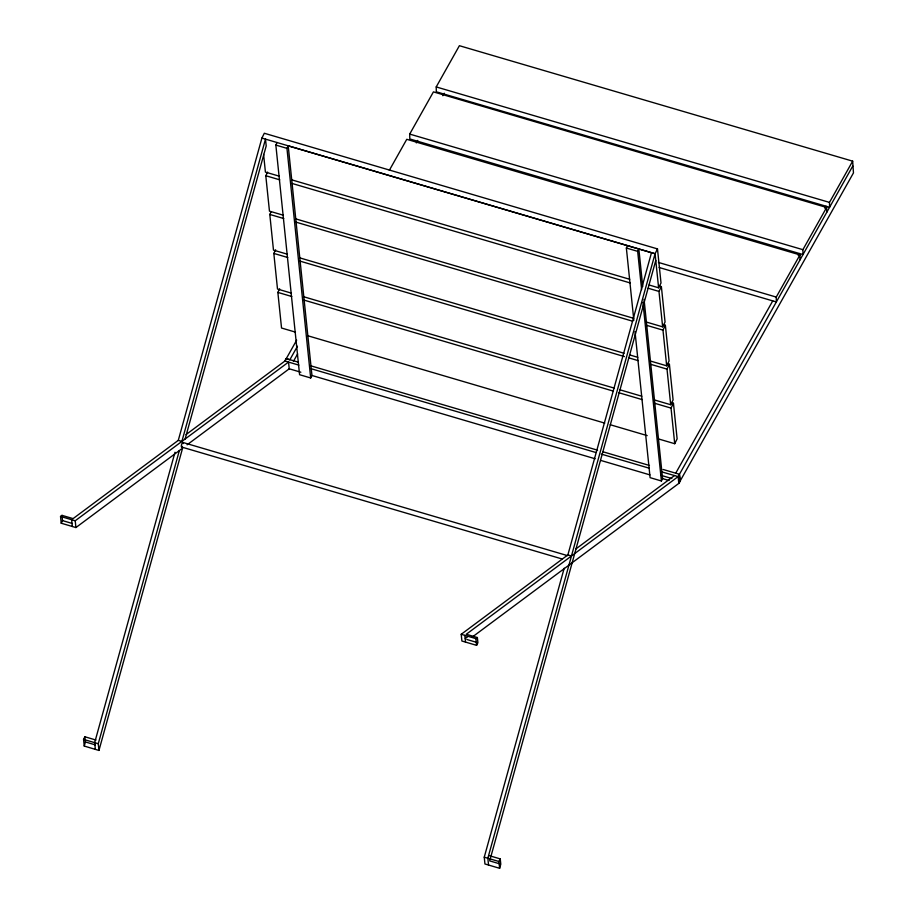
<?xml version="1.0" encoding="UTF-8"?>
<svg xmlns="http://www.w3.org/2000/svg" width="914" height="914" viewBox="0 0 914 914"><rect width="100%" height="100%" fill="white"/><g stroke="black" fill="none" stroke-linecap="round" stroke-linejoin="round"><path stroke-width="1.37" d="M649.134 285.008L658.606 287.796L661.005 282.974L657.486 248.905L264.306 133.25L261.907 138.071L178.287 440.365L73.086 518.615L61.992 515.359L60.53 516.444L61.227 523.219L75.919 527.549L182.583 448.168L98.952 750.44L84.259 746.075L85.413 741.962L84.876 736.775L95.97 740.043M174.997 452.27L94.668 742.659L95.364 749.377M98.952 750.44L98.266 743.722L179.35 450.579M185.108 439.017L266.203 145.909L265.494 139.122L181.886 441.428L178.287 440.365M489.15 855.63L500.244 858.897L500.792 864.153L499.638 868.3L484.946 863.981L484.249 857.195L564.189 568.211M680.039 480.913L679.353 474.263L678.119 476.617L466.266 634.27L477.371 637.538L477.908 642.725L476.594 645.341L461.901 641.022L461.204 634.305L567.868 554.935L651.488 252.71M657.486 248.905L655.087 253.726L487.836 858.257L488.544 865.032M655.784 260.444L489.687 860.885L499.558 863.787M61.227 523.219L62.529 520.603L61.992 515.359M655.087 253.726L288.207 145.817L311.948 375.448L310.68 377.973L299.586 374.706L275.845 145.075L277.113 142.55L655.087 253.761L658.606 287.796M283.397 215.247L269.459 211.145L265.791 175.717L267.596 172.106M310.68 377.973L286.95 148.342L288.207 145.817M287.43 254.229L273.48 250.128L269.79 214.436L271.001 212.037M291.452 293.143L277.502 289.041L273.823 253.418L275.628 249.808M295.473 332.125L281.535 328.023L277.856 292.4L279.65 288.79M84.259 746.075L83.562 739.392L84.876 736.775M298.455 362.184L286.162 358.574L284.94 361.019L186.056 434.584M633.836 320.311L626.364 248.025L627.541 245.66M641.628 289.624L637.675 251.35L638.852 248.985L642.736 286.642M646.404 322.059L662.639 326.846L658.983 291.417L661.382 286.596L658.64 285.785M662.639 326.846L665.049 322.014L661.382 286.596M650.437 361.041L666.672 365.817L662.981 330.137L665.381 325.315L662.65 324.504M666.672 365.817L669.071 360.996L665.381 325.315M654.458 399.955L670.693 404.731L667.014 369.119L669.414 364.298L666.672 363.486M670.693 404.731L673.092 399.909L669.414 364.298M658.48 438.937L674.726 443.713L671.036 408.09L673.447 403.268L670.705 402.468M674.726 443.713L677.125 438.891L673.447 403.268M635.013 331.656L650.094 477.656L661.405 480.981L662.581 478.616L644.062 299.392M472.321 637.012L678.816 483.392L680.05 480.935M499.638 868.3L498.941 861.514L500.244 858.897M389.33 170.312L406.764 139.305L799.956 254.903L800.058 259.782M826.622 207.478L802.892 249.682L802.995 254.56L409.803 138.962L409.701 134.084L433.43 91.88L826.622 207.478L826.724 212.356M852.659 161.161L829.478 202.394L829.592 207.272L436.321 91.811L436.218 86.933L459.399 45.7L852.659 161.161L853.47 172.895L678.908 483.198L680.13 480.753L679.456 474.275L852.773 166.04M296.65 340.202L284.94 361.019L298.867 365.12M297.461 346.223L289.784 359.865L286.162 358.574M293.428 361.35L297.621 353.901M416.327 142.892L417.721 140.413M442.856 95.719L444.261 93.239M772.753 300.889L675.834 472.972M798.219 255.589L799.396 253.509M824.839 208.243L825.993 206.21M659.143 267.494L776.352 301.951L776.237 297.073L799.956 254.903M60.53 516.444L75.222 520.763L288.538 362.081L289.235 368.799L300.855 372.215M187.119 444.798L289.235 368.799M575.637 549.143L674.521 475.554L678.119 476.617L678.816 483.392M465.317 638.486L467.591 636.795M461.204 634.305L475.908 638.635L477.371 637.538M661.896 471.932L674.521 475.554M436.218 86.933L829.478 202.394M277.113 142.55L261.907 138.071M409.701 134.084L802.892 249.682M626.364 248.025L637.675 251.35M275.845 145.075L286.95 148.342M658.423 262.432L776.237 297.073M279.364 176.208L265.414 172.106L263.586 154.386M291.726 179.841L629.689 279.284M265.791 175.717L279.741 179.83M292.103 183.463L630.066 282.906M648.152 288.23L658.983 291.417M295.77 218.892L633.733 318.335M269.79 214.436L283.74 218.537M296.102 222.182L632.705 321.225M646.746 325.361L662.981 330.137M299.792 257.874L624.079 353.284M629.552 354.895L637.755 357.317M273.823 253.418L287.773 257.52M300.135 261.164L624.411 356.586M628.524 357.785L638.098 360.607M650.768 364.332L667.014 369.119M303.814 296.787L614.414 388.176M619.886 389.787L641.777 396.23M277.856 292.4L291.795 296.502M304.168 300.146L613.397 391.135M618.869 392.746L642.131 399.589M654.801 403.314L671.036 408.09M307.847 335.769L604.76 423.125M610.232 424.736L647.181 435.612M310.749 365.806L597.562 450.191M603.023 451.802L649.466 465.466M663.118 469.476L679.456 474.275M311.251 368.765L595.859 452.499M601.332 454.109L649.226 468.208M660.913 475.303L671.847 478.525M311.948 375.483L595.174 458.782M600.647 460.393L649.911 474.88M662.581 478.616L669.082 480.524M567.868 554.935L571.467 555.986M182.834 442.445L567.468 555.609M181.6 447.026L562.121 558.98M62.529 520.603L72.4 523.505M466.803 639.457L476.674 642.371M83.562 739.392L98.266 743.722M484.249 857.195L498.941 861.514M85.413 741.962L95.273 744.864M642.942 302.374L661.405 480.981M475.908 638.635L476.594 645.341M464.803 635.367L465.5 642.085M75.222 520.763L75.919 527.549M71.623 519.712L72.32 526.487M182.252 446.352A2.376 0.64 -73.6 0 1 181.303 446.215A2.376 0.64 -73.6 0 1 182.343 442.867A2.376 0.64 -73.6 0 1 183.108 443.587"/></g></svg>
